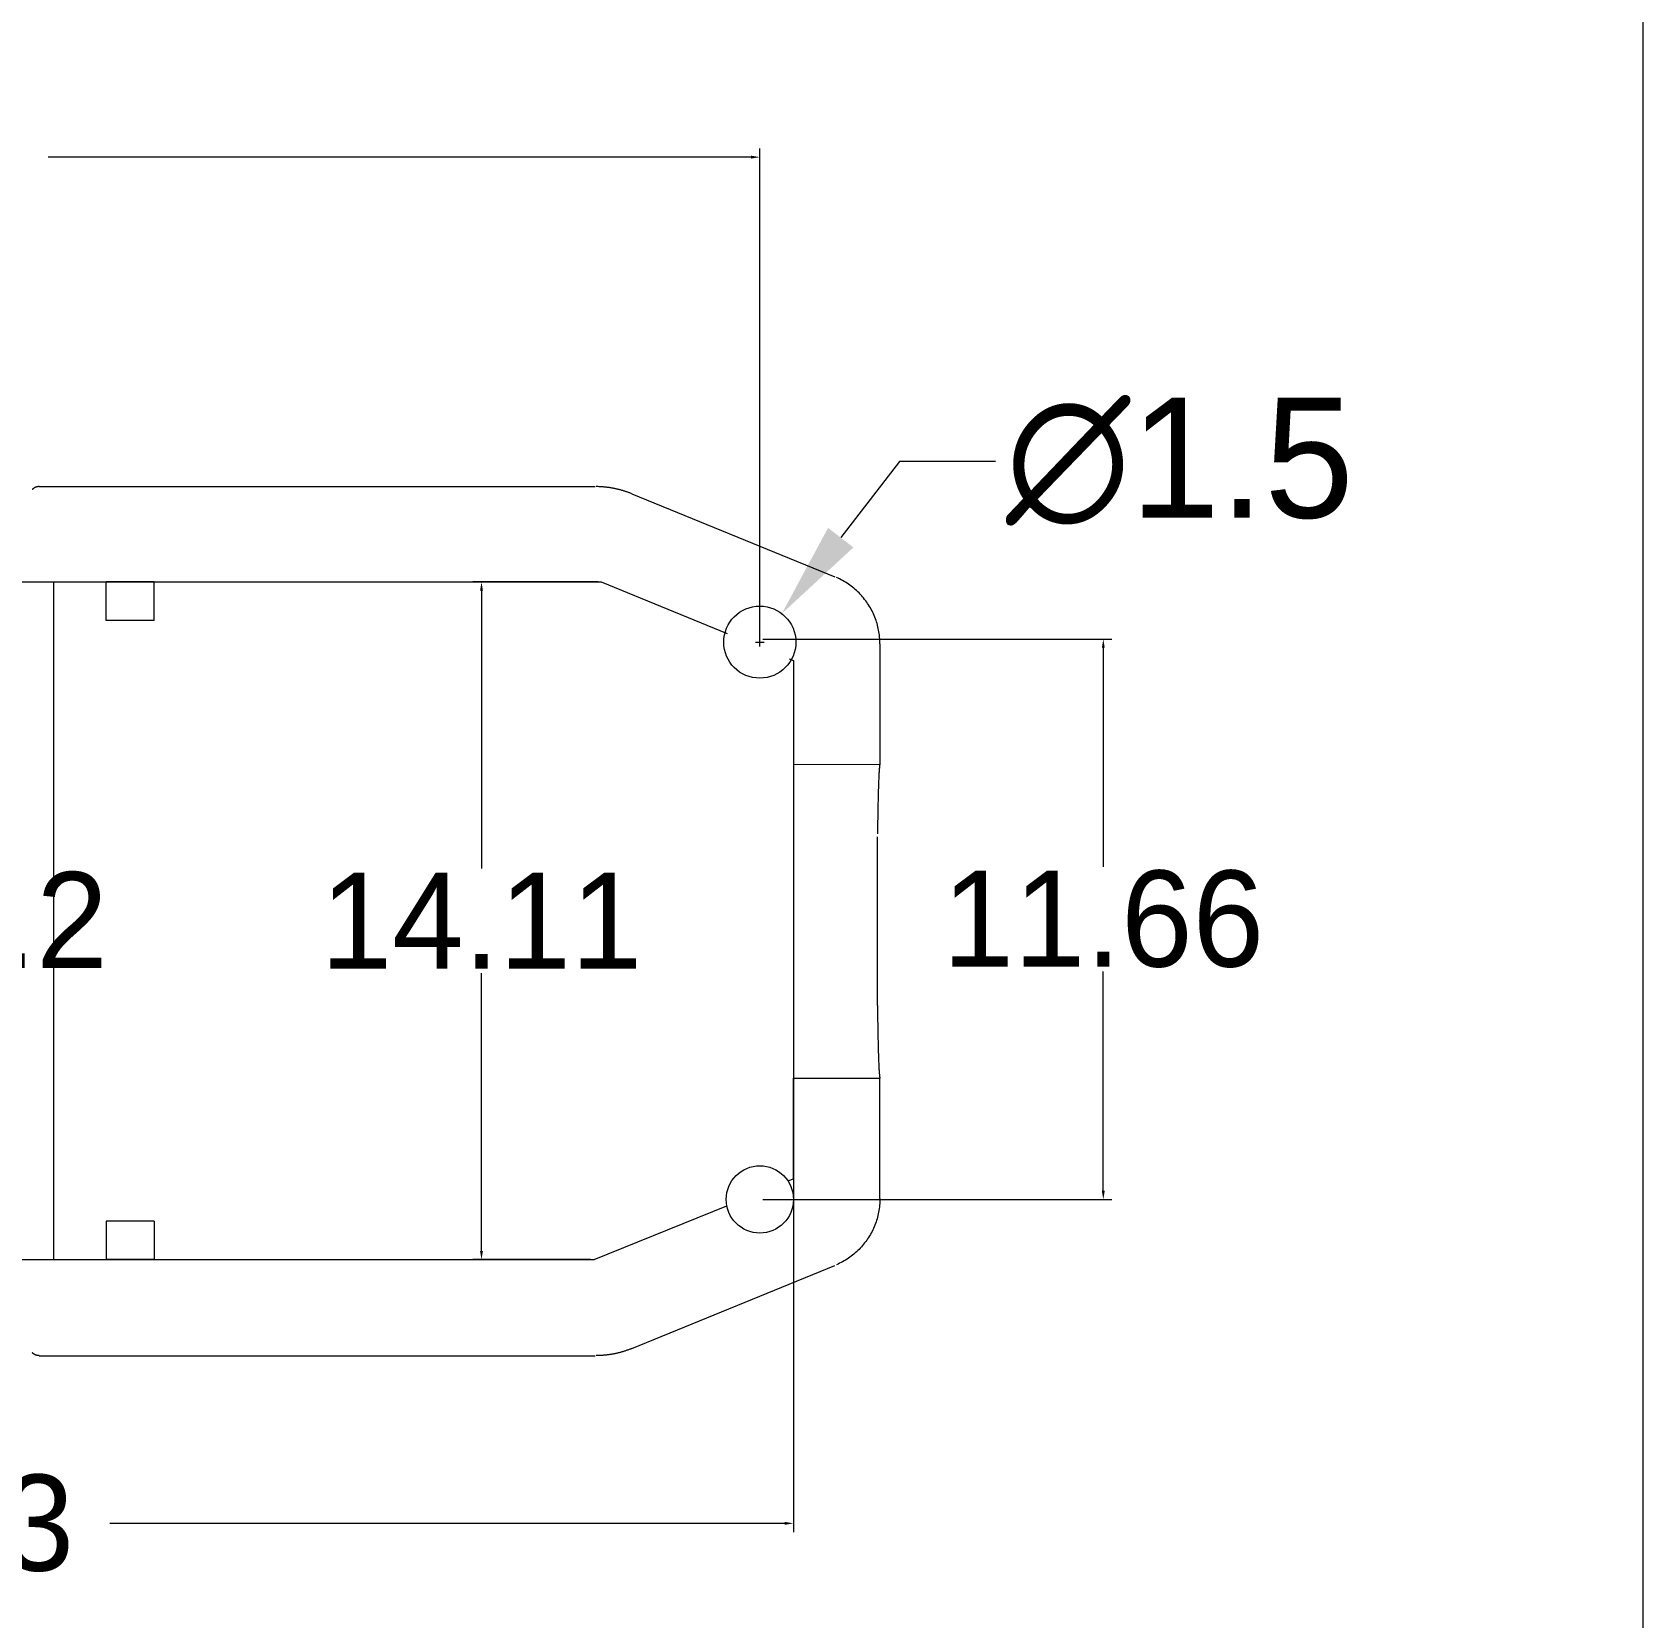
# Model space of a CAD drawing. Extents: x -778 to -614, y -2061 to -1833.
# Drawn here: x -647.05 to -613.54, y -2028.85 to -1995.84 of the extents above; entities that cross this region are included whole.
import ezdxf

# ---------------------------------------------------------------- set-up
doc = ezdxf.new("R2010")
doc.units = 0
doc.header["$MEASUREMENT"] = 0
doc.layers.add('3', color=7, linetype='Continuous')
doc.layers.add('dim', color=82, linetype='Continuous', lineweight=9)
doc.dimstyles.get("Standard").update_dxf_attribs({"dimtxt": 0.18, "dimasz": 0.18, "dimexe": 0.18, "dimexo": 0.0625, "dimgap": 0.09, "dimtad": 0, "dimtih": 1, "dimtoh": 1, "dimdec": 4, "dimzin": 0, "dimdsep": 46, "dimtxsty": 'Standard', "dimcen": 0.09, "dimadec": 0, "dimazin": 0, "dimtfac": 1, "dimtdec": 4, "dimtofl": 0, "dimtmove": 0, "dimatfit": 3, "dimfxl": 1, "dimtolj": 1, "dimtzin": 0, "dimarcsym": 0})

# ---------------------------------------------------------------- blocks, each defined once
blk = doc.blocks.new('*D86')
at = {"color": 0, "linetype": 'Continuous', "lineweight": 0}
for p, q in [((-667.714, -2007.013), (-667.714, -1998.262)), ((-631.914, -2008.475), (-631.914, -1998.262)), ((-667.534, -1998.442), (-652.904, -1998.442)), ((-632.094, -1998.442), (-646.724, -1998.442))]:
    blk.add_line(p, q, dxfattribs=at)
for points in [[(-667.534, -1998.412), (-667.534, -1998.472), (-667.714, -1998.442)], [(-632.094, -1998.412), (-632.094, -1998.472), (-631.914, -1998.442)]]:
    blk.add_solid(points, dxfattribs=at)
at = {"layer": 'Defpoints', "color": 0, "linetype": 'Continuous', "lineweight": 0}
for p in [(-631.914, -1998.442), (-667.714, -2007.075), (-631.914, -2008.538)]:
    blk.add_point(p, dxfattribs=at)
at = {"color": 0, "linetype": 'Continuous', "lineweight": 0, "insert": (-649.814, -1998.442), "char_height": 2, "attachment_point": 5}
blk.add_mtext('\\A1;35.8', dxfattribs=at)
blk = doc.blocks.new('*D90')
at = {"color": 0, "linetype": 'Continuous', "lineweight": 0}
for p, q in [((-631.852, -2008.475), (-624.587, -2008.475)), ((-624.767, -2008.655), (-624.767, -2013.216)), ((-624.767, -2019.958), (-624.767, -2015.396)), ((-631.852, -2020.138), (-624.587, -2020.138))]:
    blk.add_line(p, q, dxfattribs=at)
for points in [[(-624.797, -2008.655), (-624.737, -2008.655), (-624.767, -2008.475)], [(-624.797, -2019.958), (-624.737, -2019.958), (-624.767, -2020.138)]]:
    blk.add_solid(points, dxfattribs=at)
at = {"layer": 'Defpoints', "color": 0, "linetype": 'Continuous', "lineweight": 0}
for p in [(-631.914, -2008.475), (-631.914, -2020.138), (-624.767, -2020.138)]:
    blk.add_point(p, dxfattribs=at)
at = {"color": 0, "linetype": 'Continuous', "lineweight": 0, "insert": (-624.767, -2014.306), "char_height": 2, "attachment_point": 5}
blk.add_mtext('\\A1;11.66', dxfattribs=at)
blk = doc.blocks.new('*D100')
at = {"layer": 'Defpoints', "color": 0, "linetype": 'Continuous', "lineweight": 0}
for p in [(-631.455, -2007.944), (-632.373, -2009.131)]:
    blk.add_point(p, dxfattribs=at)
at = {"layer": 'dim', "color": 0, "linetype": 'Continuous', "lineweight": 0}
for p, q in [((-629.007, -2004.781), (-630.231, -2006.363)), ((-627.007, -2004.781), (-629.007, -2004.781)), ((-632.004, -2008.538), (-631.824, -2008.538)), ((-631.914, -2008.628), (-631.914, -2008.448))]:
    blk.add_line(p, q, dxfattribs=at)
blk.add_solid([(-630.494, -2006.159), (-629.967, -2006.567), (-631.455, -2007.944)], dxfattribs=at)
at = {"layer": 'dim', "color": 0, "linetype": 'Continuous', "lineweight": 0, "insert": (-623.174, -2004.781), "char_height": 2.5, "attachment_point": 5}
blk.add_mtext('\\A1;∅1.5', dxfattribs=at)
blk = doc.blocks.new('*D109')
at = {"color": 0, "linetype": 'Continuous', "lineweight": 0}
for p, q in [((-667.842, -2014.143), (-667.842, -2027.061)), ((-631.214, -2014.143), (-631.214, -2027.061)), ((-667.662, -2026.881), (-653.618, -2026.881)), ((-631.394, -2026.881), (-645.438, -2026.881))]:
    blk.add_line(p, q, dxfattribs=at)
for points in [[(-667.662, -2026.851), (-667.662, -2026.911), (-667.842, -2026.881)], [(-631.394, -2026.851), (-631.394, -2026.911), (-631.214, -2026.881)]]:
    blk.add_solid(points, dxfattribs=at)
at = {"layer": 'Defpoints', "color": 0, "linetype": 'Continuous', "lineweight": 0}
for p in [(-667.842, -2014.081), (-631.214, -2014.081), (-631.214, -2026.881)]:
    blk.add_point(p, dxfattribs=at)
at = {"color": 0, "linetype": 'Continuous', "lineweight": 0, "insert": (-649.528, -2026.881), "char_height": 2, "attachment_point": 5}
blk.add_mtext('\\A1;36.63', dxfattribs=at)
blk = doc.blocks.new('*D112')
at = {"color": 0, "linetype": 'Continuous', "lineweight": 0}
for p, q in [((-652.152, -2006.738), (-647.903, -2006.738)), ((-648.083, -2006.918), (-648.083, -2013.248)), ((-648.083, -2021.758), (-648.083, -2015.428)), ((-652.152, -2021.938), (-647.903, -2021.938))]:
    blk.add_line(p, q, dxfattribs=at)
for points in [[(-648.113, -2006.918), (-648.053, -2006.918), (-648.083, -2006.738)], [(-648.113, -2021.758), (-648.053, -2021.758), (-648.083, -2021.938)]]:
    blk.add_solid(points, dxfattribs=at)
at = {"layer": 'Defpoints', "color": 0, "linetype": 'Continuous', "lineweight": 0}
for p in [(-652.214, -2006.738), (-652.214, -2021.938), (-648.083, -2021.938)]:
    blk.add_point(p, dxfattribs=at)
at = {"color": 0, "linetype": 'Continuous', "lineweight": 0, "insert": (-648.083, -2014.338), "char_height": 2, "attachment_point": 5}
blk.add_mtext('\\A1;15.2', dxfattribs=at)
blk = doc.blocks.new('*D113')
at = {"color": 0, "linetype": 'Continuous', "lineweight": 0}
for p, q in [((-635.277, -2007.284), (-637.885, -2007.284)), ((-637.705, -2007.464), (-637.705, -2013.248)), ((-637.705, -2021.211), (-637.705, -2015.428)), ((-635.435, -2021.391), (-637.885, -2021.391))]:
    blk.add_line(p, q, dxfattribs=at)
for points in [[(-637.735, -2007.464), (-637.675, -2007.464), (-637.705, -2007.284)], [(-637.735, -2021.211), (-637.675, -2021.211), (-637.705, -2021.391)]]:
    blk.add_solid(points, dxfattribs=at)
at = {"layer": 'Defpoints', "color": 0, "linetype": 'Continuous', "lineweight": 0}
for p in [(-635.214, -2007.284), (-637.705, -2021.391), (-635.373, -2021.391)]:
    blk.add_point(p, dxfattribs=at)
at = {"color": 0, "linetype": 'Continuous', "lineweight": 0, "insert": (-637.705, -2014.338), "char_height": 2, "attachment_point": 5}
blk.add_mtext('\\A1;14.11', dxfattribs=at)

msp = doc.modelspace()

# ---------------------------------------------------------------- linework, layer by layer
at = {"linetype": 'Continuous', "lineweight": 0}
msp.add_lwpolyline([(-778.457, -1974.121), (-613.541, -1974.121), (-613.541, -2061.092), (-778.457, -2061.092)], close=True, dxfattribs=at)
at = {"layer": '3', "color": 213, "linetype": 'Continuous', "lineweight": 0}
for p, q in [((-646.908, -2005.301), (-635.337, -2005.301)), ((-646.908, -2005.301), (-635.337, -2005.301)), ((-634.576, -2005.45), (-630.351, -2007.179)), ((-634.576, -2005.45), (-630.351, -2007.179)), ((-651.777, -2007.284), (-635.214, -2007.284)), ((-646.614, -2007.284), (-646.614, -2021.391)), ((-644.514, -2007.284), (-645.514, -2007.284)), ((-645.514, -2008.084), (-645.514, -2007.284)), ((-644.514, -2008.084), (-644.514, -2007.284)), ((-635.214, -2007.284), (-632.59, -2008.358)), ((-644.514, -2008.084), (-645.514, -2008.084)), ((-629.414, -2008.574), (-629.414, -2011.079)), ((-629.414, -2008.574), (-629.414, -2011.079)), ((-631.305, -2008.883), (-631.214, -2008.921)), ((-631.214, -2008.921), (-631.214, -2011.079)), ((-631.214, -2011.079), (-629.418, -2011.085)), ((-631.214, -2011.079), (-631.214, -2017.612)), ((-629.467, -2016.104), (-629.467, -2012.587)), ((-631.214, -2017.612), (-629.414, -2017.612)), ((-631.214, -2019.708), (-631.214, -2017.612)), ((-629.414, -2020.117), (-629.414, -2017.612)), ((-629.414, -2020.117), (-629.414, -2017.612)), ((-631.328, -2019.754), (-631.214, -2019.708)), ((-635.359, -2021.391), (-632.601, -2020.271)), ((-645.514, -2020.591), (-645.514, -2021.391)), ((-644.514, -2020.591), (-645.514, -2020.591)), ((-644.514, -2020.591), (-644.514, -2021.391)), ((-651.236, -2021.391), (-635.359, -2021.391)), ((-646.944, -2021.391), (-635.373, -2021.391)), ((-644.514, -2021.391), (-645.514, -2021.391)), ((-634.576, -2023.241), (-630.351, -2021.512)), ((-634.576, -2023.241), (-630.351, -2021.512)), ((-646.908, -2023.391), (-635.337, -2023.391)), ((-646.908, -2023.391), (-635.337, -2023.391))]:
    msp.add_line(p, q, dxfattribs=at)
for points in [[(-646.908, -2005.3, 0), (-646.912, -2005.301, 0), (-646.915, -2005.301, 0), (-646.918, -2005.301, 0), (-646.921, -2005.301, 0), (-646.925, -2005.301, 0), (-646.928, -2005.301, 0), (-646.931, -2005.302, 0), (-646.934, -2005.302, 0), (-646.938, -2005.303, 0), (-646.941, -2005.303, 0), (-646.944, -2005.304, 0), (-646.947, -2005.304, 0), (-646.951, -2005.305, 0), (-646.954, -2005.306, 0), (-646.957, -2005.307, 0), (-646.96, -2005.307, 0), (-646.963, -2005.308, 0), (-646.967, -2005.309, 0), (-646.97, -2005.31, 0), (-646.973, -2005.311, 0), (-646.976, -2005.312, 0), (-646.979, -2005.313, 0), (-646.982, -2005.315, 0), (-646.985, -2005.316, 0), (-646.988, -2005.317, 0), (-646.991, -2005.318, 0), (-646.994, -2005.32, 0), (-646.997, -2005.321, 0), (-647, -2005.323, 0), (-647.003, -2005.324, 0), (-647.006, -2005.326, 0), (-647.009, -2005.327, 0), (-647.011, -2005.329, 0), (-647.014, -2005.331, 0), (-647.017, -2005.333, 0), (-647.02, -2005.334, 0), (-647.023, -2005.336, 0), (-647.025, -2005.338, 0), (-647.028, -2005.34, 0), (-647.03, -2005.342, 0), (-647.033, -2005.344, 0), (-647.036, -2005.346, 0), (-647.038, -2005.348, 0), (-647.041, -2005.35, 0), (-647.043, -2005.353, 0), (-647.045, -2005.355, 0), (-647.048, -2005.357, 0), (-647.05, -2005.359, 0), (-647.053, -2005.362, 0)], [(-646.908, -2005.301, 0), (-646.912, -2005.301, 0), (-646.915, -2005.301, 0), (-646.918, -2005.301, 0), (-646.921, -2005.301, 0), (-646.925, -2005.301, 0), (-646.928, -2005.301, 0), (-646.931, -2005.302, 0), (-646.934, -2005.302, 0), (-646.938, -2005.303, 0), (-646.941, -2005.303, 0), (-646.944, -2005.304, 0), (-646.947, -2005.304, 0), (-646.951, -2005.305, 0), (-646.954, -2005.306, 0), (-646.957, -2005.307, 0), (-646.96, -2005.307, 0), (-646.963, -2005.308, 0), (-646.967, -2005.309, 0), (-646.97, -2005.31, 0), (-646.973, -2005.311, 0), (-646.976, -2005.312, 0), (-646.979, -2005.313, 0), (-646.982, -2005.315, 0), (-646.985, -2005.316, 0), (-646.988, -2005.317, 0), (-646.991, -2005.318, 0), (-646.994, -2005.32, 0), (-646.997, -2005.321, 0), (-647, -2005.323, 0), (-647.003, -2005.324, 0), (-647.006, -2005.326, 0), (-647.009, -2005.327, 0), (-647.011, -2005.329, 0), (-647.014, -2005.331, 0), (-647.017, -2005.333, 0), (-647.02, -2005.334, 0), (-647.023, -2005.336, 0), (-647.025, -2005.338, 0), (-647.028, -2005.34, 0), (-647.03, -2005.342, 0), (-647.033, -2005.344, 0), (-647.036, -2005.346, 0), (-647.038, -2005.348, 0), (-647.041, -2005.35, 0), (-647.043, -2005.353, 0), (-647.046, -2005.355, 0), (-647.048, -2005.357, 0), (-647.05, -2005.359, 0), (-647.053, -2005.362, 0)], [(-634.576, -2005.45, 0), (-634.59, -2005.444, 0), (-634.605, -2005.439, 0), (-634.619, -2005.433, 0), (-634.634, -2005.427, 0), (-634.649, -2005.422, 0), (-634.663, -2005.417, 0), (-634.678, -2005.412, 0), (-634.693, -2005.406, 0), (-634.708, -2005.402, 0), (-634.722, -2005.397, 0), (-634.737, -2005.392, 0), (-634.752, -2005.387, 0), (-634.767, -2005.383, 0), (-634.782, -2005.379, 0), (-634.797, -2005.374, 0), (-634.812, -2005.37, 0), (-634.827, -2005.366, 0), (-634.842, -2005.362, 0), (-634.858, -2005.358, 0), (-634.873, -2005.355, 0), (-634.888, -2005.351, 0), (-634.903, -2005.348, 0), (-634.918, -2005.345, 0), (-634.934, -2005.341, 0), (-634.949, -2005.338, 0), (-634.964, -2005.335, 0), (-634.98, -2005.332, 0), (-634.995, -2005.33, 0), (-635.01, -2005.327, 0), (-635.026, -2005.325, 0), (-635.041, -2005.322, 0), (-635.057, -2005.32, 0), (-635.072, -2005.318, 0), (-635.088, -2005.316, 0), (-635.103, -2005.314, 0), (-635.119, -2005.312, 0), (-635.134, -2005.311, 0), (-635.15, -2005.309, 0), (-635.165, -2005.308, 0), (-635.181, -2005.307, 0), (-635.196, -2005.305, 0), (-635.212, -2005.304, 0), (-635.227, -2005.303, 0), (-635.243, -2005.303, 0), (-635.259, -2005.302, 0), (-635.274, -2005.301, 0), (-635.29, -2005.301, 0), (-635.305, -2005.301, 0), (-635.321, -2005.301, 0)], [(-634.576, -2005.45, 0), (-634.59, -2005.444, 0), (-634.605, -2005.439, 0), (-634.619, -2005.433, 0), (-634.634, -2005.427, 0), (-634.649, -2005.422, 0), (-634.663, -2005.417, 0), (-634.678, -2005.412, 0), (-634.693, -2005.406, 0), (-634.708, -2005.402, 0), (-634.722, -2005.397, 0), (-634.737, -2005.392, 0), (-634.752, -2005.387, 0), (-634.767, -2005.383, 0), (-634.782, -2005.379, 0), (-634.797, -2005.374, 0), (-634.812, -2005.37, 0), (-634.827, -2005.366, 0), (-634.842, -2005.362, 0), (-634.858, -2005.358, 0), (-634.873, -2005.355, 0), (-634.888, -2005.351, 0), (-634.903, -2005.348, 0), (-634.918, -2005.345, 0), (-634.934, -2005.341, 0), (-634.949, -2005.338, 0), (-634.964, -2005.335, 0), (-634.98, -2005.332, 0), (-634.995, -2005.33, 0), (-635.01, -2005.327, 0), (-635.026, -2005.325, 0), (-635.041, -2005.322, 0), (-635.057, -2005.32, 0), (-635.072, -2005.318, 0), (-635.088, -2005.316, 0), (-635.103, -2005.314, 0), (-635.119, -2005.312, 0), (-635.134, -2005.311, 0), (-635.15, -2005.309, 0), (-635.165, -2005.308, 0), (-635.181, -2005.307, 0), (-635.196, -2005.305, 0), (-635.212, -2005.304, 0), (-635.227, -2005.303, 0), (-635.243, -2005.303, 0), (-635.259, -2005.302, 0), (-635.274, -2005.301, 0), (-635.29, -2005.301, 0), (-635.305, -2005.301, 0), (-635.321, -2005.301, 0)], [(-629.414, -2008.574, 0), (-629.414, -2008.538, 0), (-629.416, -2008.502, 0), (-629.418, -2008.467, 0), (-629.421, -2008.431, 0), (-629.425, -2008.396, 0), (-629.429, -2008.361, 0), (-629.435, -2008.325, 0), (-629.441, -2008.29, 0), (-629.448, -2008.255, 0), (-629.456, -2008.221, 0), (-629.465, -2008.186, 0), (-629.474, -2008.152, 0), (-629.485, -2008.118, 0), (-629.496, -2008.084, 0), (-629.508, -2008.05, 0), (-629.521, -2008.017, 0), (-629.534, -2007.984, 0), (-629.549, -2007.951, 0), (-629.564, -2007.919, 0), (-629.579, -2007.887, 0), (-629.596, -2007.855, 0), (-629.613, -2007.824, 0), (-629.632, -2007.794, 0), (-629.65, -2007.763, 0), (-629.67, -2007.734, 0), (-629.69, -2007.704, 0), (-629.711, -2007.675, 0), (-629.733, -2007.647, 0), (-629.755, -2007.619, 0), (-629.778, -2007.592, 0), (-629.801, -2007.565, 0), (-629.825, -2007.539, 0), (-629.85, -2007.513, 0), (-629.876, -2007.488, 0), (-629.902, -2007.464, 0), (-629.928, -2007.44, 0), (-629.955, -2007.417, 0), (-629.983, -2007.394, 0), (-630.011, -2007.372, 0), (-630.04, -2007.351, 0), (-630.069, -2007.331, 0), (-630.098, -2007.311, 0), (-630.128, -2007.292, 0), (-630.159, -2007.273, 0), (-630.19, -2007.256, 0), (-630.221, -2007.239, 0), (-630.253, -2007.223, 0), (-630.285, -2007.207, 0), (-630.318, -2007.193, 0)], [(-629.414, -2008.574, 0), (-629.414, -2008.538, 0), (-629.416, -2008.502, 0), (-629.418, -2008.467, 0), (-629.421, -2008.431, 0), (-629.425, -2008.396, 0), (-629.429, -2008.361, 0), (-629.435, -2008.325, 0), (-629.441, -2008.29, 0), (-629.448, -2008.255, 0), (-629.456, -2008.221, 0), (-629.465, -2008.186, 0), (-629.474, -2008.152, 0), (-629.485, -2008.118, 0), (-629.496, -2008.084, 0), (-629.508, -2008.05, 0), (-629.521, -2008.017, 0), (-629.534, -2007.984, 0), (-629.549, -2007.951, 0), (-629.564, -2007.919, 0), (-629.579, -2007.887, 0), (-629.596, -2007.855, 0), (-629.613, -2007.824, 0), (-629.632, -2007.794, 0), (-629.65, -2007.763, 0), (-629.67, -2007.734, 0), (-629.69, -2007.704, 0), (-629.711, -2007.675, 0), (-629.733, -2007.647, 0), (-629.755, -2007.619, 0), (-629.778, -2007.592, 0), (-629.801, -2007.565, 0), (-629.825, -2007.539, 0), (-629.85, -2007.513, 0), (-629.876, -2007.488, 0), (-629.902, -2007.464, 0), (-629.928, -2007.44, 0), (-629.955, -2007.417, 0), (-629.983, -2007.394, 0), (-630.011, -2007.372, 0), (-630.04, -2007.351, 0), (-630.069, -2007.331, 0), (-630.098, -2007.311, 0), (-630.128, -2007.292, 0), (-630.159, -2007.273, 0), (-630.19, -2007.256, 0), (-630.221, -2007.239, 0), (-630.253, -2007.223, 0), (-630.285, -2007.207, 0), (-630.318, -2007.193, 0)], [(-629.414, -2011.079, 0), (-629.415, -2011.08, 0), (-629.416, -2011.082, 0), (-629.418, -2011.085, 0), (-629.419, -2011.09, 0), (-629.42, -2011.095, 0), (-629.421, -2011.103, 0), (-629.423, -2011.111, 0), (-629.424, -2011.121, 0), (-629.425, -2011.132, 0), (-629.426, -2011.144, 0), (-629.427, -2011.157, 0), (-629.429, -2011.172, 0), (-629.43, -2011.188, 0), (-629.431, -2011.206, 0), (-629.432, -2011.224, 0), (-629.433, -2011.244, 0), (-629.434, -2011.265, 0), (-629.436, -2011.287, 0), (-629.437, -2011.311, 0), (-629.438, -2011.336, 0), (-629.439, -2011.362, 0), (-629.44, -2011.389, 0), (-629.441, -2011.417, 0), (-629.442, -2011.446, 0), (-629.443, -2011.477, 0), (-629.445, -2011.509, 0), (-629.446, -2011.542, 0), (-629.447, -2011.576, 0), (-629.448, -2011.611, 0), (-629.449, -2011.648, 0), (-629.45, -2011.685, 0), (-629.451, -2011.724, 0), (-629.452, -2011.763, 0), (-629.453, -2011.804, 0), (-629.454, -2011.846, 0), (-629.455, -2011.889, 0), (-629.456, -2011.932, 0), (-629.457, -2011.977, 0), (-629.458, -2012.023, 0), (-629.458, -2012.07, 0), (-629.459, -2012.117, 0), (-629.46, -2012.166, 0), (-629.461, -2012.215, 0), (-629.462, -2012.266, 0), (-629.463, -2012.317, 0), (-629.464, -2012.37, 0), (-629.464, -2012.423, 0), (-629.465, -2012.477, 0), (-629.466, -2012.531, 0)], [(-629.467, -2016.104, 0), (-629.466, -2016.16, 0), (-629.465, -2016.215, 0), (-629.464, -2016.268, 0), (-629.464, -2016.322, 0), (-629.463, -2016.374, 0), (-629.462, -2016.425, 0), (-629.461, -2016.476, 0), (-629.46, -2016.525, 0), (-629.459, -2016.574, 0), (-629.458, -2016.621, 0), (-629.458, -2016.668, 0), (-629.457, -2016.714, 0), (-629.456, -2016.759, 0), (-629.455, -2016.803, 0), (-629.454, -2016.845, 0), (-629.453, -2016.887, 0), (-629.452, -2016.928, 0), (-629.451, -2016.967, 0), (-629.45, -2017.006, 0), (-629.449, -2017.043, 0), (-629.448, -2017.08, 0), (-629.447, -2017.115, 0), (-629.446, -2017.149, 0), (-629.445, -2017.182, 0), (-629.443, -2017.214, 0), (-629.442, -2017.245, 0), (-629.441, -2017.274, 0), (-629.44, -2017.302, 0), (-629.439, -2017.33, 0), (-629.438, -2017.355, 0), (-629.437, -2017.38, 0), (-629.436, -2017.404, 0), (-629.434, -2017.426, 0), (-629.433, -2017.447, 0), (-629.432, -2017.467, 0), (-629.431, -2017.485, 0), (-629.43, -2017.503, 0), (-629.429, -2017.519, 0), (-629.427, -2017.534, 0), (-629.426, -2017.547, 0), (-629.425, -2017.559, 0), (-629.424, -2017.57, 0), (-629.423, -2017.58, 0), (-629.421, -2017.588, 0), (-629.42, -2017.596, 0), (-629.419, -2017.601, 0), (-629.418, -2017.606, 0), (-629.416, -2017.609, 0), (-629.415, -2017.611, 0)], [(-629.414, -2020.117, 0), (-629.414, -2020.153, 0), (-629.416, -2020.189, 0), (-629.418, -2020.224, 0), (-629.421, -2020.26, 0), (-629.425, -2020.295, 0), (-629.429, -2020.331, 0), (-629.435, -2020.366, 0), (-629.441, -2020.401, 0), (-629.448, -2020.436, 0), (-629.456, -2020.471, 0), (-629.465, -2020.505, 0), (-629.474, -2020.539, 0), (-629.485, -2020.574, 0), (-629.496, -2020.607, 0), (-629.508, -2020.641, 0), (-629.521, -2020.674, 0), (-629.534, -2020.707, 0), (-629.549, -2020.74, 0), (-629.564, -2020.772, 0), (-629.579, -2020.804, 0), (-629.596, -2020.836, 0), (-629.613, -2020.867, 0), (-629.632, -2020.897, 0), (-629.65, -2020.928, 0), (-629.67, -2020.958, 0), (-629.69, -2020.987, 0), (-629.711, -2021.016, 0), (-629.733, -2021.044, 0), (-629.755, -2021.072, 0), (-629.778, -2021.099, 0), (-629.801, -2021.126, 0), (-629.825, -2021.152, 0), (-629.85, -2021.178, 0), (-629.876, -2021.203, 0), (-629.902, -2021.227, 0), (-629.928, -2021.251, 0), (-629.955, -2021.274, 0), (-629.983, -2021.297, 0), (-630.011, -2021.319, 0), (-630.04, -2021.34, 0), (-630.069, -2021.36, 0), (-630.098, -2021.38, 0), (-630.128, -2021.399, 0), (-630.159, -2021.418, 0), (-630.19, -2021.435, 0), (-630.221, -2021.452, 0), (-630.253, -2021.468, 0), (-630.285, -2021.484, 0), (-630.318, -2021.499, 0)], [(-629.414, -2020.117, 0), (-629.414, -2020.153, 0), (-629.416, -2020.189, 0), (-629.418, -2020.224, 0), (-629.421, -2020.26, 0), (-629.425, -2020.295, 0), (-629.429, -2020.331, 0), (-629.435, -2020.366, 0), (-629.441, -2020.401, 0), (-629.448, -2020.436, 0), (-629.456, -2020.471, 0), (-629.465, -2020.505, 0), (-629.474, -2020.539, 0), (-629.485, -2020.574, 0), (-629.496, -2020.607, 0), (-629.508, -2020.641, 0), (-629.521, -2020.674, 0), (-629.534, -2020.707, 0), (-629.549, -2020.74, 0), (-629.564, -2020.772, 0), (-629.579, -2020.804, 0), (-629.596, -2020.836, 0), (-629.613, -2020.867, 0), (-629.632, -2020.897, 0), (-629.65, -2020.928, 0), (-629.67, -2020.958, 0), (-629.69, -2020.987, 0), (-629.711, -2021.016, 0), (-629.733, -2021.044, 0), (-629.755, -2021.072, 0), (-629.778, -2021.099, 0), (-629.801, -2021.126, 0), (-629.825, -2021.152, 0), (-629.85, -2021.178, 0), (-629.876, -2021.203, 0), (-629.902, -2021.227, 0), (-629.928, -2021.251, 0), (-629.955, -2021.274, 0), (-629.983, -2021.297, 0), (-630.011, -2021.319, 0), (-630.04, -2021.34, 0), (-630.069, -2021.36, 0), (-630.098, -2021.38, 0), (-630.128, -2021.399, 0), (-630.159, -2021.418, 0), (-630.19, -2021.435, 0), (-630.221, -2021.452, 0), (-630.253, -2021.468, 0), (-630.285, -2021.484, 0), (-630.318, -2021.499, 0)], [(-646.908, -2023.391, 0), (-646.912, -2023.39, 0), (-646.915, -2023.39, 0), (-646.918, -2023.39, 0), (-646.921, -2023.39, 0), (-646.925, -2023.39, 0), (-646.928, -2023.39, 0), (-646.931, -2023.389, 0), (-646.934, -2023.389, 0), (-646.938, -2023.388, 0), (-646.941, -2023.388, 0), (-646.944, -2023.387, 0), (-646.947, -2023.387, 0), (-646.951, -2023.386, 0), (-646.954, -2023.385, 0), (-646.957, -2023.384, 0), (-646.96, -2023.384, 0), (-646.963, -2023.383, 0), (-646.967, -2023.382, 0), (-646.97, -2023.381, 0), (-646.973, -2023.38, 0), (-646.976, -2023.379, 0), (-646.979, -2023.378, 0), (-646.982, -2023.376, 0), (-646.985, -2023.375, 0), (-646.988, -2023.374, 0), (-646.991, -2023.373, 0), (-646.994, -2023.371, 0), (-646.997, -2023.37, 0), (-647, -2023.368, 0), (-647.003, -2023.367, 0), (-647.006, -2023.365, 0), (-647.009, -2023.364, 0), (-647.011, -2023.362, 0), (-647.014, -2023.36, 0), (-647.017, -2023.358, 0), (-647.02, -2023.357, 0), (-647.023, -2023.355, 0), (-647.025, -2023.353, 0), (-647.028, -2023.351, 0), (-647.03, -2023.349, 0), (-647.033, -2023.347, 0), (-647.036, -2023.345, 0), (-647.038, -2023.343, 0), (-647.041, -2023.341, 0), (-647.043, -2023.339, 0), (-647.046, -2023.336, 0), (-647.048, -2023.334, 0), (-647.05, -2023.332, 0), (-647.053, -2023.329, 0)], [(-646.908, -2023.391, 0), (-646.912, -2023.391, 0), (-646.915, -2023.39, 0), (-646.918, -2023.39, 0), (-646.921, -2023.39, 0), (-646.925, -2023.39, 0), (-646.928, -2023.39, 0), (-646.931, -2023.389, 0), (-646.934, -2023.389, 0), (-646.938, -2023.388, 0), (-646.941, -2023.388, 0), (-646.944, -2023.387, 0), (-646.947, -2023.387, 0), (-646.951, -2023.386, 0), (-646.954, -2023.385, 0), (-646.957, -2023.385, 0), (-646.96, -2023.384, 0), (-646.963, -2023.383, 0), (-646.967, -2023.382, 0), (-646.97, -2023.381, 0), (-646.973, -2023.38, 0), (-646.976, -2023.379, 0), (-646.979, -2023.378, 0), (-646.982, -2023.376, 0), (-646.985, -2023.375, 0), (-646.988, -2023.374, 0), (-646.991, -2023.373, 0), (-646.994, -2023.371, 0), (-646.997, -2023.37, 0), (-647, -2023.368, 0), (-647.003, -2023.367, 0), (-647.006, -2023.365, 0), (-647.009, -2023.364, 0), (-647.011, -2023.362, 0), (-647.014, -2023.36, 0), (-647.017, -2023.358, 0), (-647.02, -2023.357, 0), (-647.023, -2023.355, 0), (-647.025, -2023.353, 0), (-647.028, -2023.351, 0), (-647.03, -2023.349, 0), (-647.033, -2023.347, 0), (-647.036, -2023.345, 0), (-647.038, -2023.343, 0), (-647.041, -2023.341, 0), (-647.043, -2023.338, 0), (-647.045, -2023.336, 0), (-647.048, -2023.334, 0), (-647.05, -2023.332, 0), (-647.053, -2023.329, 0)], [(-634.576, -2023.241, 0), (-634.59, -2023.247, 0), (-634.605, -2023.252, 0), (-634.619, -2023.258, 0), (-634.634, -2023.264, 0), (-634.649, -2023.269, 0), (-634.663, -2023.274, 0), (-634.678, -2023.279, 0), (-634.693, -2023.285, 0), (-634.708, -2023.289, 0), (-634.722, -2023.294, 0), (-634.737, -2023.299, 0), (-634.752, -2023.304, 0), (-634.767, -2023.308, 0), (-634.782, -2023.312, 0), (-634.797, -2023.317, 0), (-634.812, -2023.321, 0), (-634.827, -2023.325, 0), (-634.842, -2023.329, 0), (-634.858, -2023.333, 0), (-634.873, -2023.336, 0), (-634.888, -2023.34, 0), (-634.903, -2023.343, 0), (-634.918, -2023.346, 0), (-634.934, -2023.35, 0), (-634.949, -2023.353, 0), (-634.964, -2023.356, 0), (-634.98, -2023.359, 0), (-634.995, -2023.361, 0), (-635.01, -2023.364, 0), (-635.026, -2023.366, 0), (-635.041, -2023.369, 0), (-635.057, -2023.371, 0), (-635.072, -2023.373, 0), (-635.088, -2023.375, 0), (-635.103, -2023.377, 0), (-635.119, -2023.379, 0), (-635.134, -2023.38, 0), (-635.15, -2023.382, 0), (-635.165, -2023.383, 0), (-635.181, -2023.384, 0), (-635.196, -2023.386, 0), (-635.212, -2023.387, 0), (-635.227, -2023.388, 0), (-635.243, -2023.388, 0), (-635.259, -2023.389, 0), (-635.274, -2023.39, 0), (-635.29, -2023.39, 0), (-635.305, -2023.39, 0), (-635.321, -2023.39, 0)], [(-634.576, -2023.241, 0), (-634.59, -2023.247, 0), (-634.605, -2023.252, 0), (-634.619, -2023.258, 0), (-634.634, -2023.264, 0), (-634.649, -2023.269, 0), (-634.663, -2023.274, 0), (-634.678, -2023.279, 0), (-634.693, -2023.285, 0), (-634.708, -2023.289, 0), (-634.722, -2023.294, 0), (-634.737, -2023.299, 0), (-634.752, -2023.304, 0), (-634.767, -2023.308, 0), (-634.782, -2023.312, 0), (-634.797, -2023.317, 0), (-634.812, -2023.321, 0), (-634.827, -2023.325, 0), (-634.842, -2023.329, 0), (-634.858, -2023.333, 0), (-634.873, -2023.336, 0), (-634.888, -2023.34, 0), (-634.903, -2023.343, 0), (-634.918, -2023.346, 0), (-634.934, -2023.35, 0), (-634.949, -2023.353, 0), (-634.964, -2023.356, 0), (-634.98, -2023.359, 0), (-634.995, -2023.361, 0), (-635.01, -2023.364, 0), (-635.026, -2023.366, 0), (-635.041, -2023.369, 0), (-635.057, -2023.371, 0), (-635.072, -2023.373, 0), (-635.088, -2023.375, 0), (-635.103, -2023.377, 0), (-635.119, -2023.379, 0), (-635.134, -2023.38, 0), (-635.15, -2023.382, 0), (-635.165, -2023.383, 0), (-635.181, -2023.384, 0), (-635.196, -2023.386, 0), (-635.212, -2023.387, 0), (-635.227, -2023.388, 0), (-635.243, -2023.388, 0), (-635.259, -2023.389, 0), (-635.274, -2023.39, 0), (-635.29, -2023.39, 0), (-635.305, -2023.39, 0), (-635.321, -2023.39, 0)]]:
    msp.add_polyline3d(points, dxfattribs=at)
for centre, radius in [((-631.914, -2008.538), 0.75), ((-631.914, -2020.138), 0.7)]:
    msp.add_circle(centre, radius, dxfattribs=at)

# ---------------------------------------------------------------- dimensions: what is measured, and where the dimension line sits
at = {"linetype": 'Continuous', "lineweight": 0}
for base, p1, p2, override, picture, middle in [((-631.914, -1998.442), (-667.714, -2007.075), (-631.914, -2008.538), {"dimtxt": 2, "dimdec": 2, "dimzin": 8, "dimdsep": 0, "dimadec": 4, "dimazin": 2, "dimtdec": 2, "dimlwd": 0, "dimlwe": 0}, '*D86', (-649.814, -1998.442)), ((-631.214, -2026.881), (-667.842, -2014.081), (-631.214, -2014.081), {"dimtxt": 2, "dimdec": 2, "dimzin": 8, "dimdsep": 0, "dimadec": 2, "dimazin": 2, "dimtdec": 2, "dimlwd": 0, "dimlwe": 0}, '*D109', (-649.528, -2026.881))]:
    dim = msp.add_linear_dim(base=base, p1=p1, p2=p2, dimstyle='Standard', override=override, dxfattribs=at)
    dim.commit()
    dim.dimension.update_dxf_attribs({"geometry": picture, "text_midpoint": middle})
for base, p1, p2, override, picture, middle in [((-648.083, -2021.938), (-652.214, -2006.738), (-652.214, -2021.938), {"dimtxt": 2, "dimdec": 2, "dimzin": 8, "dimdsep": 0, "dimadec": 2, "dimazin": 2, "dimtdec": 2, "dimlwd": 0, "dimlwe": 0}, '*D112', (-648.083, -2014.338)), ((-637.705, -2021.391), (-635.214, -2007.284), (-635.373, -2021.391), {"dimtxt": 2, "dimdec": 2, "dimzin": 8, "dimdsep": 0, "dimadec": 2, "dimazin": 2, "dimtdec": 2, "dimlwd": 0, "dimlwe": 0}, '*D113', (-637.705, -2014.338)), ((-624.767, -2020.138), (-631.914, -2008.475), (-631.914, -2020.138), {"dimtxt": 2, "dimdec": 2, "dimzin": 8, "dimdsep": 0, "dimadec": 4, "dimazin": 2, "dimtdec": 2, "dimlwd": 0, "dimlwe": 0}, '*D90', (-624.767, -2014.306))]:
    dim = msp.add_linear_dim(base=base, p1=p1, p2=p2, angle=90, dimstyle='Standard', override=override, dxfattribs=at)
    dim.commit()
    dim.dimension.update_dxf_attribs({"geometry": picture, "text_midpoint": middle})
at = {"layer": 'dim', "linetype": 'Continuous', "lineweight": 0}
dim = msp.add_diameter_dim_2p(p1=(-632.373, -2009.131), p2=(-631.455, -2007.944), dimstyle='Standard', override={"dimtxt": 2.5, "dimasz": 2, "dimexe": 0.49975, "dimexo": 0.49975, "dimgap": 0.49975, "dimdec": 2, "dimzin": 8, "dimdsep": 0, "dimadec": 4, "dimazin": 2, "dimtdec": 2, "dimlwd": 0, "dimlwe": 0}, dxfattribs=at)
dim.commit()
dim.dimension.update_dxf_attribs({"geometry": '*D100', "text_midpoint": (-623.174, -2004.781)})

doc.saveas('drawing.dxf')
